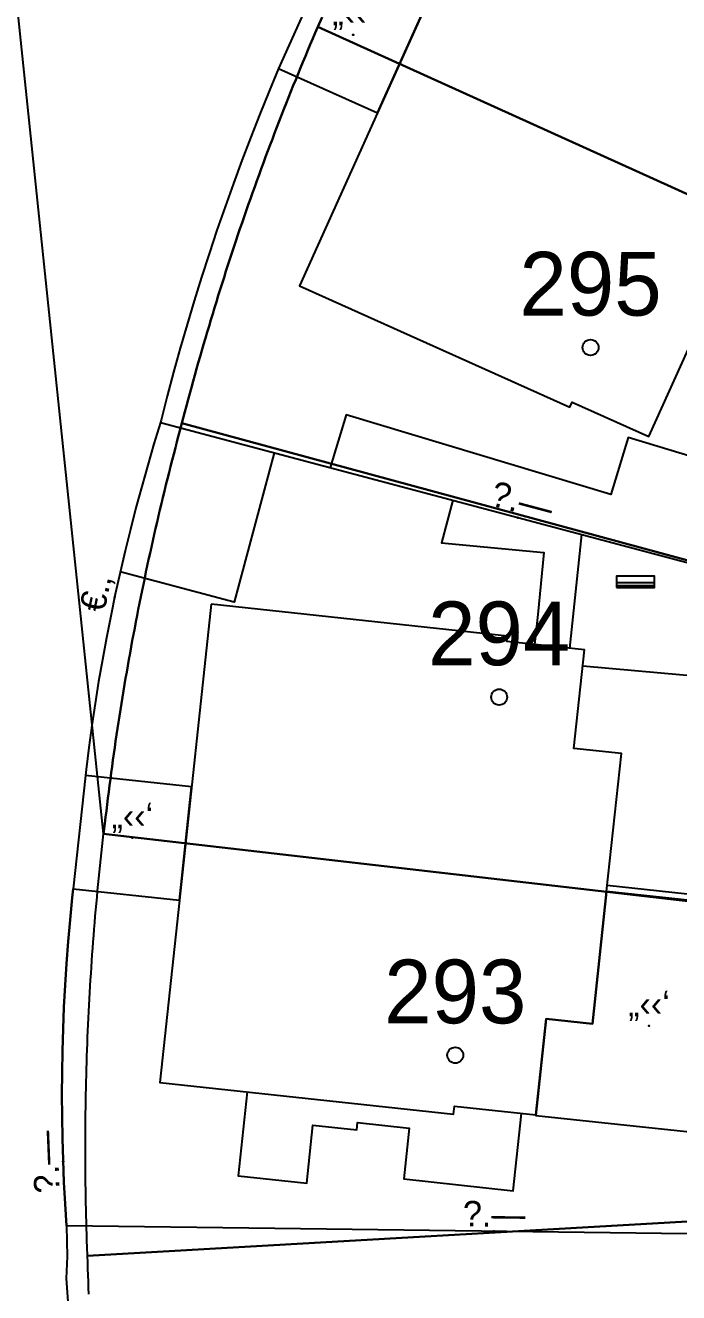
# Model space of a CAD drawing. Header units: metres. Extents: x 218299 to 220222, y 572714 to 574340.
# Drawn here: x 218784.77 to 218805.27, y 573185.44 to 573225.23 of the extents above; entities that cross this region are included whole.
import ezdxf
from ezdxf.enums import TextEntityAlignment as Align

# ---------------------------------------------------------------- set-up
doc = ezdxf.new("R2010")
doc.units = ezdxf.units.M
doc.header["$MEASUREMENT"] = 0
for name, color, linetype in [('1601', 44, 'LANDBORDER'), ('1602', 44, 'Continuous'), ('1603', 44, 'Continuous'), ('A_POINTS', 2, 'Continuous'), ('M2200', 253, 'Continuous'), ('M2207', 253, 'Continuous'), ('M2407', 253, 'Continuous'), ('M2602', 253, 'Continuous'), ('M2605', 253, 'Continuous'), ('M2802', 253, 'Continuous'), ('M5202', 253, 'Continuous')]:
    doc.layers.add(name, color=color, linetype=linetype)
doc.styles.add('HEBTXT', font='HEBTXT')
doc.styles.add('MAVAT_HEBTXT', font='HEBTXT')
doc.linetypes.add('LANDBORDER', pattern='A,6.25,[208,elecad.shx,S=0.02,R=0,X=-0.6,Y=0],12.5,[208,elecad.shx,S=0.02,R=180,X=0.6,Y=0],6.25', length=25)

# ---------------------------------------------------------------- blocks, each defined once
blk = doc.blocks.new('1603')
at = {"layer": 'A_POINTS'}
blk.add_circle((0, 0), 0.25, dxfattribs=at)
at = {"color": 0, "style": 'HEBTXT'}
blk.add_attdef('PARCEL_NUM', text='', height=2, dxfattribs=at).set_placement((0, 1), align=Align.CENTER)
at = {"color": 0, "style": 'HEBTXT', "flags": 1}
blk.add_attdef('LOT_NUM', text='', height=2, dxfattribs=at).set_placement((0, -2.5), align=Align.CENTER)
blk = doc.blocks.new('M2602')
blk.add_circle((0, 0), 0.025)
at = {"style": 'MAVAT_HEBTXT'}
blk.add_attdef('NAME', text='', height=0.8, dxfattribs=at).set_placement((0, 1.592), align=Align.MIDDLE)
blk = doc.blocks.new('M2605')
blk.add_circle((0, 0), 0.025)
at = {"style": 'MAVAT_HEBTXT'}
blk.add_attdef('NAME', text='', height=0.8, dxfattribs=at).set_placement((0, 1.592), align=Align.MIDDLE)
blk = doc.blocks.new('M2207')
blk.add_circle((0, 0), 0.025)
at = {"style": 'MAVAT_HEBTXT'}
blk.add_attdef('NAME', text='', height=0.8, dxfattribs=at).set_placement((0, 1.592), align=Align.MIDDLE)
blk = doc.blocks.new('M5202')
blk.add_lwpolyline([(-2, -0.53), (2, -0.53), (2, 0.67), (-2, 0.67)], close=True)
for points in [[(-2, 0), (2, 0)], [(-2, -0.33), (2, -0.33)]]:
    blk.add_lwpolyline(points)
at = {"style": 'MAVAT_HEBTXT', "flags": 1}
for tag, p in [('MARK', (0, 1.92)), ('HEIGHT', (0, -1.78)), ('NAME', (0, -4.35))]:
    blk.add_attdef(tag, text='', height=0.8, dxfattribs=at).set_placement(p, align=Align.MIDDLE)
blk = doc.blocks.new('111')
at = {"layer": 'M2200'}
for points in [[(218799.668, 573231.032, 568.183), (218795.815, 573222.475, 568.183), (218793.374, 573217.053, 568.183), (218801.851, 573213.237, 568.108), (218801.923, 573213.399, 568.108), (218804.331, 573212.315, 564.808), (218805.574, 573215.075, 566.608), (218809.992, 573213.086, 564.958), (218811.781, 573217.058, 564.958), (218808.679, 573218.455, 566.758), (218810.482, 573222.46, 566.833), (218809.055, 573223.102, 566.833), (218810.276, 573225.889, 565.033), (218808.91, 573226.446, 566.919), (218807.994, 573226.819, 568.183), (218808.141, 573227.166, 568.183)], [(218790.595, 573207.051, 567.508), (218789.6, 573197.762, 567.416), (218788.986, 573192.038, 567.358), (218798.205, 573191.05, 567.433), (218798.231, 573191.295, 567.433), (218800.783, 573191.022, 564.058), (218801.106, 573194.035, 565.933), (218801.106, 573194.035, 565.933), (218802.561, 573193.88, 565.933), (218802.561, 573193.88, 565.933), (218803.006, 573198.032, 566.007), (218803.47, 573202.364, 566.083), (218801.982, 573202.523, 566.083), (218802.314, 573205.619, 564.208), (218799.878, 573205.88, 567.358), (218799.896, 573206.054, 567.358)]]:
    blk.add_polyline3d(points, close=True, dxfattribs=at)
at = {"layer": 'M2207'}
for points in [[(218795.815, 573222.475, 564.808), (218797.397, 573225.989, 564.808), (218794.294, 573227.385, 564.808), (218792.712, 573223.872, 564.808), (218795.815, 573222.475, 564.808)], [(218789.6, 573197.762, 563.758), (218789.981, 573201.323, 563.758), (218786.648, 573201.68, 563.758), (218786.266, 573198.12, 563.758), (218789.6, 573197.762, 563.758)], [(218803.006, 573198.032, 564.358), (218802.561, 573193.88, 564.358), (218801.106, 573194.035, 564.358), (218800.782, 573191.01, 564.208), (218806.403, 573190.408, 564.208), (218807.046, 573191.402, 564.283), (218807.176, 573192.357, 564.283), (218806.654, 573196.766, 564.358), (218806.135, 573196.822, 564.358), (218806.228, 573197.687, 564.358)]]:
    blk.add_polyline3d(points, close=True, dxfattribs=at)
at = {"layer": 'M2407'}
for points in [[(218808.878, 573210.722, 562.44), (218803.679, 573212.291, 562.59), (218803.138, 573210.498, 562.59), (218794.836, 573213.004, 562.59), (218794.335, 573211.341, 562.515)], [(218792.57, 573211.811, 561.663), (218791.32, 573207.114, 561.535), (218787.743, 573208.067, 561.33)], [(218798.184, 573210.316, 561.835), (218797.828, 573208.978, 561.835), (218801.042, 573208.683, 561.835), (218800.844, 573206.734, 561.835)], [(218801.851, 573205.668, 561.835), (218802.234, 573209.238, 561.835)], [(218807.041, 573204.681, 561.685), (218802.26, 573205.115, 561.83)], [(218791.724, 573191.745, 561.791), (218791.442, 573189.116, 561.791), (218793.597, 573188.885, 561.791), (218793.792, 573190.698, 561.791), (218795.168, 573190.551, 561.791), (218795.193, 573190.784, 561.791), (218796.816, 573190.61, 561.791), (218796.645, 573189.014, 561.791), (218800.08, 573188.646, 561.791), (218800.34, 573191.069, 561.791)]]:
    blk.add_polyline3d(points, dxfattribs=at)
at = {"layer": 'M2602'}
for points in [[(218789.006, 573212.76, 561.33), (218788.802, 573212.093, 561.33), (218788.605, 573211.424, 561.33), (218788.416, 573210.753, 561.33), (218788.235, 573210.079, 561.33), (218788.062, 573209.404, 561.33), (218787.896, 573208.726, 561.33), (218787.738, 573208.047, 561.33), (218787.588, 573207.366, 561.33), (218787.445, 573206.683, 561.33), (218787.311, 573205.999, 561.33), (218787.184, 573205.313, 561.33), (218787.066, 573204.626, 561.33), (218786.955, 573203.937, 561.33), (218786.852, 573203.247, 561.33), (218786.757, 573202.556, 561.33), (218786.669, 573201.864, 561.33), (218786.648, 573201.68, 561.33)], [(218800.844, 573206.734, 564.085), (218800.748, 573205.786, 564.085)], [(218803.027, 573198.231, 563.805), (218809.596, 573197.526, 563.73)]]:
    blk.add_polyline3d(points, dxfattribs=at)
at = {"layer": 'M2605'}
for points in [[(218792.712, 573223.872, 562.515), (218792.414, 573223.155, 562.515), (218792.123, 573222.435, 562.515), (218791.839, 573221.713, 562.515), (218791.563, 573220.987, 562.515), (218791.294, 573220.258, 562.515), (218791.033, 573219.527, 562.515), (218790.78, 573218.793, 562.515), (218790.534, 573218.057, 562.515), (218790.295, 573217.318, 562.515), (218790.064, 573216.577, 562.515), (218789.841, 573215.833, 562.515), (218789.626, 573215.087, 562.515), (218789.418, 573214.339, 562.515), (218789.218, 573213.589, 562.515), (218789.025, 573212.837, 562.515), (218789.006, 573212.76, 562.515), (218807.97, 573207.711, 562.515)], [(218792.6, 573187.46, 561.78), (218786.058, 573187.543, 561.78), (218786.014, 573188.229, 561.78), (218785.978, 573188.915, 561.78), (218785.949, 573189.601, 561.78), (218785.929, 573190.288, 561.78), (218785.917, 573190.975, 561.78), (218785.913, 573191.662, 561.78), (218785.917, 573192.349, 561.78), (218785.929, 573193.036, 561.78), (218785.949, 573193.723, 561.78), (218785.976, 573194.409, 561.78), (218786.012, 573195.095, 561.78), (218786.056, 573195.781, 561.78), (218786.108, 573196.466, 561.78), (218786.168, 573197.15, 561.78), (218786.235, 573197.834, 561.78), (218786.266, 573198.12, 561.78)], [(218786.058, 573187.543, 561.383), (218786.079, 573186.581, 561.383), (218786.044, 573185.887, 561.312), (218786.094, 573185.17, 561.269), (218786.152, 573184.453, 561.222), (218786.217, 573183.737, 561.172), (218786.289, 573183.021, 561.117), (218786.368, 573182.307, 561.06), (218786.409, 573181.959, 561.03), (218787.602, 573175.32, 561.03)], [(218806.347, 573187.285, 561.78), (218792.6, 573187.46, 561.78)]]:
    blk.add_polyline3d(points, dxfattribs=at)
at = {"layer": 'M2802'}
blk.add_polyline3d([(218794.294, 573227.385, 560.955), (218792.712, 573223.872, 560.805), (218792.414, 573223.155, 560.805), (218792.123, 573222.435, 560.655), (218791.839, 573221.713, 560.655), (218791.563, 573220.987, 560.655), (218791.294, 573220.258, 560.655), (218791.033, 573219.527, 560.655), (218790.78, 573218.793, 560.655), (218790.534, 573218.057, 560.655), (218790.295, 573217.318, 560.655), (218790.064, 573216.577, 560.655), (218789.841, 573215.833, 560.655), (218789.626, 573215.087, 560.655), (218789.418, 573214.339, 560.655), (218789.218, 573213.589, 560.655), (218789.025, 573212.837, 560.73), (218789.006, 573212.76, 560.73), (218788.802, 573212.093, 560.73), (218788.605, 573211.424, 560.73), (218788.416, 573210.753, 560.43), (218788.235, 573210.079, 560.43), (218788.062, 573209.404, 560.43), (218787.896, 573208.726, 560.43), (218787.738, 573208.047, 560.43), (218787.588, 573207.366, 560.43), (218787.445, 573206.683, 560.43), (218787.311, 573205.999, 560.43), (218787.184, 573205.313, 560.43), (218787.066, 573204.626, 560.43), (218786.955, 573203.937, 560.43), (218786.852, 573203.247, 560.43), (218786.757, 573202.556, 560.43), (218786.669, 573201.864, 560.43), (218786.648, 573201.68, 560.43), (218786.266, 573198.12, 560.43), (218786.235, 573197.834, 560.43), (218786.168, 573197.15, 560.43), (218786.108, 573196.466, 560.43), (218786.056, 573195.781, 560.43), (218786.012, 573195.095, 560.43), (218785.976, 573194.409, 560.43), (218785.949, 573193.723, 560.43), (218785.929, 573193.036, 560.43), (218785.917, 573192.349, 560.43), (218785.913, 573191.662, 560.43), (218785.917, 573190.975, 560.43), (218785.929, 573190.288, 560.43), (218785.949, 573189.601, 560.43), (218785.978, 573188.915, 560.43), (218786.014, 573188.229, 560.43), (218786.058, 573187.543, 560.43), (218786.058, 573187.543, 560.505), (218786.079, 573186.581, 560.505), (218786.044, 573185.887, 560.505), (218786.094, 573185.17, 560.505)], dxfattribs=at)
at = {"layer": 'M2207'}
ref = blk.add_blockref('M2207', (218795.055, 573224.93), dxfattribs=dict(at, xscale=0.5, yscale=0.5, zscale=0.5))
ref.add_attrib('NAME', '„‹‹‘', dxfattribs={"layer": '0', "height": 0.8, "style": 'MAVAT_HEBTXT'}).set_placement((218795.055, 573225.555), align=Align.MIDDLE)
ref = blk.add_blockref('M2207', (218788.124, 573199.721), dxfattribs=dict(at, xscale=0.5, yscale=0.5, zscale=0.5))
ref.add_attrib('NAME', '„‹‹‘', dxfattribs={"layer": '0', "height": 0.8, "style": 'MAVAT_HEBTXT'}).set_placement((218788.124, 573200.346), align=Align.MIDDLE)
ref = blk.add_blockref('M2207', (218804.338, 573193.822), dxfattribs=dict(at, xscale=0.5, yscale=0.5, zscale=0.5))
ref.add_attrib('NAME', '„‹‹‘', dxfattribs={"layer": '0', "height": 0.8, "style": 'MAVAT_HEBTXT'}).set_placement((218804.338, 573194.447), align=Align.MIDDLE)
at = {"layer": 'M2602'}
ref = blk.add_blockref('M2602', (218787.569, 573207.275), dxfattribs=dict(at, xscale=0.5, yscale=0.5, zscale=0.5))
ref.add_attrib('NAME', '€.‚', dxfattribs={"layer": '0', "height": 0.8, "rotation": 78.2231, "style": 'MAVAT_HEBTXT'}).set_placement((218787.03, 573207.387), align=Align.MIDDLE)
at = {"layer": 'M2605'}
ref = blk.add_blockref('M2605', (218800.225, 573209.773), dxfattribs=dict(at, xscale=0.5, yscale=0.5, zscale=0.5))
ref.add_attrib('NAME', '\x9a.—', dxfattribs={"layer": '0', "height": 0.8, "rotation": 345.0922, "style": 'MAVAT_HEBTXT'}).set_placement((218800.366, 573210.305), align=Align.MIDDLE)
ref = blk.add_blockref('M2605', (218785.951, 573189.565), dxfattribs=dict(at, xscale=0.5, yscale=0.5, zscale=0.5))
ref.add_attrib('NAME', '\x9a.—', dxfattribs={"layer": '0', "height": 0.8, "rotation": 92.3478, "style": 'MAVAT_HEBTXT'}).set_placement((218785.401, 573189.543), align=Align.MIDDLE)
ref = blk.add_blockref('M2605', (218799.473, 573187.372), dxfattribs=dict(at, xscale=0.5, yscale=0.5, zscale=0.5))
ref.add_attrib('NAME', '\x9a.—', dxfattribs={"layer": '0', "height": 0.8, "rotation": 359.2707, "style": 'MAVAT_HEBTXT'}).set_placement((218799.48, 573187.922), align=Align.MIDDLE)
at = {"layer": 'M5202', "xscale": 0.3, "yscale": 0.3, "zscale": 0.3}
blk.add_blockref('M5202', (218803.914, 573207.739, 561.93), dxfattribs=at)

msp = doc.modelspace()

# ---------------------------------------------------------------- linework, layer by layer
at = {"layer": '1601'}
msp.add_lwpolyline([(218786.7604, 573185.3968), (218786.7518, 573185.5966), (218786.7437, 573185.7965), (218786.7361, 573185.9963), (218786.7289, 573186.1962), (218786.7222, 573186.3961), (218786.716, 573186.596), (218786.7056, 573186.868), (218786.6985, 573187.0679), (218786.6919, 573187.2677), (218786.6857, 573187.4676), (218786.6801, 573187.6676), (218786.6749, 573187.8675), (218786.6701, 573188.0674), (218786.6659, 573188.2674), (218786.6621, 573188.4674), (218786.6587, 573188.6673), (218786.6559, 573188.8673), (218786.6535, 573189.0673), (218786.6516, 573189.2673), (218786.6502, 573189.4673), (218786.6492, 573189.6673), (218786.6487, 573189.8673), (218786.6487, 573190.0673), (218786.6491, 573190.2673), (218786.65, 573190.4673), (218786.6514, 573190.6673), (218786.6532, 573190.8673), (218786.6556, 573191.0673), (218786.6584, 573191.2672), (218786.6616, 573191.4672), (218786.6654, 573191.6672), (218786.6696, 573191.8671), (218786.6742, 573192.0671), (218786.6794, 573192.267), (218786.685, 573192.4669), (218786.6911, 573192.6668), (218786.6976, 573192.8667), (218786.7047, 573193.0666), (218786.7122, 573193.2665), (218786.7201, 573193.4663), (218786.7286, 573193.6661), (218786.7375, 573193.8659), (218786.7469, 573194.0657), (218786.7567, 573194.2655), (218786.767, 573194.4652), (218786.7778, 573194.6649), (218786.7891, 573194.8646), (218786.8008, 573195.0642), (218786.813, 573195.2639), (218786.8257, 573195.4635), (218786.8388, 573195.663), (218786.8524, 573195.8626), (218786.8665, 573196.0621), (218786.881, 573196.2615), (218786.896, 573196.461), (218786.9115, 573196.6604), (218786.9275, 573196.8597), (218786.9439, 573197.0591), (218786.9608, 573197.2584), (218786.9781, 573197.4576), (218786.996, 573197.6568), (218787.0143, 573197.856), (218787.033, 573198.0551), (218787.0523, 573198.2542), (218787.072, 573198.4532), (218787.0921, 573198.6522), (218787.1128, 573198.8511), (218787.1339, 573199.05), (218787.1555, 573199.2488), (218787.1775, 573199.4476), (218787.2, 573199.6463), (218787.223, 573199.845), (218783.4629, 573235.8151)], dxfattribs=at)
at = {"layer": '1602'}
for points in [[(218794.0761, 573225.48), (218793.945, 573225.178), (218793.8659, 573224.9943), (218793.7873, 573224.8104), (218793.7091, 573224.6263), (218793.6313, 573224.4421), (218793.554, 573224.2576), (218793.4771, 573224.073), (218793.4006, 573223.8882), (218793.3246, 573223.7032), (218793.249, 573223.5181), (218793.1738, 573223.3327), (218793.0991, 573223.1472), (218793.0248, 573222.9615), (218792.9509, 573222.7756), (218792.8775, 573222.5896), (218792.8046, 573222.4034), (218792.732, 573222.217), (218792.6599, 573222.0305), (218792.5883, 573221.8437), (218792.517, 573221.6569), (218792.4462, 573221.4698), (218792.3759, 573221.2826), (218792.306, 573221.0952), (218792.2365, 573220.9076), (218792.1675, 573220.7199), (218792.099, 573220.532), (218792.0308, 573220.344), (218791.9631, 573220.1558), (218791.8959, 573219.9675), (218791.8291, 573219.7789), (218791.7627, 573219.5903), (218791.6968, 573219.4014), (218791.6313, 573219.2125), (218791.5663, 573219.0233), (218791.5017, 573218.834), (218791.4376, 573218.6446), (218791.3739, 573218.455), (218791.3106, 573218.2653), (218791.2478, 573218.0754), (218791.1855, 573217.8854), (218791.1236, 573217.6952), (218791.0621, 573217.5049), (218791.0011, 573217.3144), (218790.9406, 573217.1238), (218790.8805, 573216.933), (218790.8208, 573216.7421), (218790.7616, 573216.5511), (218790.7028, 573216.3599), (218790.6445, 573216.1686), (218790.5866, 573215.9772), (218790.5292, 573215.7856), (218790.4723, 573215.5939), (218790.4158, 573215.402), (218790.3597, 573215.21), (218790.3041, 573215.0179), (218790.2489, 573214.8257), (218790.1942, 573214.6333), (218790.14, 573214.4408), (218790.0862, 573214.2482), (218790.0329, 573214.0554), (218789.98, 573213.8625), (218789.9275, 573213.6695), (218789.8756, 573213.4764), (218789.824, 573213.2832), (218789.773, 573213.0898), (218789.68, 573212.733), (218789.6277, 573212.54), (218789.5759, 573212.3468), (218789.5245, 573212.1535), (218789.4736, 573211.9601), (218789.4232, 573211.7666), (218789.3732, 573211.5729), (218789.3236, 573211.3791), (218789.2745, 573211.1853), (218789.2259, 573210.9913), (218789.1777, 573210.7971), (218789.13, 573210.6029), (218789.0827, 573210.4086), (218789.0359, 573210.2141), (218788.9896, 573210.0196), (218788.9437, 573209.8249), (218788.8982, 573209.6302), (218788.8533, 573209.4353), (218788.8088, 573209.2403), (218788.7647, 573209.0452), (218788.7211, 573208.85), (218788.678, 573208.6547), (218788.6353, 573208.4593), (218788.5931, 573208.2638), (218788.5513, 573208.0682), (218788.51, 573207.8726), (218788.4692, 573207.6768), (218788.4288, 573207.4809), (218788.3889, 573207.2849), (218788.3494, 573207.0888), (218788.3104, 573206.8927), (218788.2719, 573206.6964), (218788.2338, 573206.5001), (218788.1962, 573206.3037), (218788.1591, 573206.1071), (218788.1224, 573205.9105), (218788.0862, 573205.7138), (218788.0504, 573205.5171), (218788.0151, 573205.3202), (218787.9803, 573205.1233), (218787.9459, 573204.9262), (218787.912, 573204.7291), (218787.8786, 573204.5319), (218787.8456, 573204.3347), (218787.8131, 573204.1373), (218787.781, 573203.9399), (218787.7495, 573203.7424), (218787.7183, 573203.5449), (218787.6877, 573203.3472), (218787.6575, 573203.1495), (218787.6278, 573202.9517), (218787.5985, 573202.7539), (218787.5697, 573202.556), (218787.5414, 573202.358), (218787.5135, 573202.1599), (218787.4861, 573201.9618), (218787.4592, 573201.7636), (218787.4328, 573201.5654), (218787.4068, 573201.3671), (218787.3812, 573201.1687), (218787.3562, 573200.9703), (218787.3316, 573200.7718), (218787.3075, 573200.5733), (218787.2838, 573200.3747), (218787.2606, 573200.176), (218787.223, 573199.845), (218783.4629, 573235.8151)], [(218813.274, 573206.332), (218789.68, 573212.733), (218789.773, 573213.0898), (218789.824, 573213.2832), (218789.8756, 573213.4764), (218789.9275, 573213.6695), (218789.98, 573213.8625), (218790.0329, 573214.0554), (218790.0862, 573214.2482), (218790.14, 573214.4408), (218790.1942, 573214.6333), (218790.2489, 573214.8257), (218790.3041, 573215.0179), (218790.3597, 573215.21), (218790.4158, 573215.402), (218790.4723, 573215.5939), (218790.5292, 573215.7856), (218790.5866, 573215.9772), (218790.6445, 573216.1686), (218790.7028, 573216.3599), (218790.7616, 573216.5511), (218790.8208, 573216.7421), (218790.8805, 573216.933), (218790.9406, 573217.1238), (218791.0011, 573217.3144), (218791.0621, 573217.5049), (218791.1236, 573217.6952), (218791.1855, 573217.8854), (218791.2478, 573218.0754), (218791.3106, 573218.2653), (218791.3739, 573218.455), (218791.4376, 573218.6446), (218791.5017, 573218.834), (218791.5663, 573219.0233), (218791.6313, 573219.2125), (218791.6968, 573219.4014), (218791.7627, 573219.5903), (218791.8291, 573219.7789), (218791.8959, 573219.9675), (218791.9631, 573220.1558), (218792.0308, 573220.344), (218792.099, 573220.532), (218792.1675, 573220.7199), (218792.2365, 573220.9076), (218792.306, 573221.0952), (218792.3759, 573221.2826), (218792.4462, 573221.4698), (218792.517, 573221.6569), (218792.5883, 573221.8437), (218792.6599, 573222.0305), (218792.732, 573222.217), (218792.8046, 573222.4034), (218792.8775, 573222.5896), (218792.9509, 573222.7756), (218793.0248, 573222.9615), (218793.0991, 573223.1472), (218793.1738, 573223.3327), (218793.249, 573223.5181), (218793.3246, 573223.7032), (218793.4006, 573223.8882), (218793.4771, 573224.073), (218793.554, 573224.2576), (218793.6313, 573224.4421), (218793.7091, 573224.6263), (218793.7873, 573224.8104), (218793.8659, 573224.9943), (218793.945, 573225.178), (218816.348, 573215.032)], [(218816.348, 573215.032), (218793.945, 573225.178), (218794.0761, 573225.48)], [(218811.547, 573197.042), (218787.223, 573199.845), (218787.2606, 573200.176), (218787.2838, 573200.3747), (218787.3075, 573200.5733), (218787.3316, 573200.7718), (218787.3562, 573200.9703), (218787.3812, 573201.1687), (218787.4068, 573201.3671), (218787.4328, 573201.5654), (218787.4592, 573201.7636), (218787.4861, 573201.9618), (218787.5135, 573202.1599), (218787.5414, 573202.358), (218787.5697, 573202.556), (218787.5985, 573202.7539), (218787.6278, 573202.9517), (218787.6575, 573203.1495), (218787.6877, 573203.3472), (218787.7183, 573203.5449), (218787.7495, 573203.7424), (218787.781, 573203.9399), (218787.8131, 573204.1373), (218787.8456, 573204.3347), (218787.8786, 573204.5319), (218787.912, 573204.7291), (218787.9459, 573204.9262), (218787.9803, 573205.1233), (218788.0151, 573205.3202), (218788.0504, 573205.5171), (218788.0862, 573205.7138), (218788.1224, 573205.9105), (218788.1591, 573206.1071), (218788.1962, 573206.3037), (218788.2338, 573206.5001), (218788.2719, 573206.6964), (218788.3104, 573206.8927), (218788.3494, 573207.0888), (218788.3889, 573207.2849), (218788.4288, 573207.4809), (218788.4692, 573207.6768), (218788.51, 573207.8726), (218788.5513, 573208.0682), (218788.5931, 573208.2638), (218788.6353, 573208.4593), (218788.678, 573208.6547), (218788.7211, 573208.85), (218788.7647, 573209.0452), (218788.8088, 573209.2403), (218788.8533, 573209.4353), (218788.8982, 573209.6302), (218788.9437, 573209.8249), (218788.9896, 573210.0196), (218789.0359, 573210.2141), (218789.0827, 573210.4086), (218789.13, 573210.6029), (218789.1777, 573210.7971), (218789.2259, 573210.9913), (218789.2745, 573211.1853), (218789.3236, 573211.3791), (218789.3732, 573211.5729), (218789.4232, 573211.7666), (218789.4736, 573211.9601), (218789.5245, 573212.1535), (218789.5759, 573212.3468), (218789.6277, 573212.54), (218789.68, 573212.733), (218813.274, 573206.332)], [(218811.203, 573188.005), (218786.716, 573186.596), (218786.7056, 573186.868), (218786.6985, 573187.0679), (218786.6919, 573187.2677), (218786.6857, 573187.4676), (218786.6801, 573187.6676), (218786.6749, 573187.8675), (218786.6701, 573188.0674), (218786.6659, 573188.2674), (218786.6621, 573188.4674), (218786.6587, 573188.6673), (218786.6559, 573188.8673), (218786.6535, 573189.0673), (218786.6516, 573189.2673), (218786.6502, 573189.4673), (218786.6492, 573189.6673), (218786.6487, 573189.8673), (218786.6487, 573190.0673), (218786.6491, 573190.2673), (218786.65, 573190.4673), (218786.6514, 573190.6673), (218786.6532, 573190.8673), (218786.6556, 573191.0673), (218786.6584, 573191.2672), (218786.6616, 573191.4672), (218786.6654, 573191.6672), (218786.6696, 573191.8671), (218786.6742, 573192.0671), (218786.6794, 573192.267), (218786.685, 573192.4669), (218786.6911, 573192.6668), (218786.6976, 573192.8667), (218786.7047, 573193.0666), (218786.7122, 573193.2665), (218786.7201, 573193.4663), (218786.7286, 573193.6661), (218786.7375, 573193.8659), (218786.7469, 573194.0657), (218786.7567, 573194.2655), (218786.767, 573194.4652), (218786.7778, 573194.6649), (218786.7891, 573194.8646), (218786.8008, 573195.0642), (218786.813, 573195.2639), (218786.8257, 573195.4635), (218786.8388, 573195.663), (218786.8524, 573195.8626), (218786.8665, 573196.0621), (218786.881, 573196.2615), (218786.896, 573196.461), (218786.9115, 573196.6604), (218786.9275, 573196.8597), (218786.9439, 573197.0591), (218786.9608, 573197.2584), (218786.9781, 573197.4576), (218786.996, 573197.6568), (218787.0143, 573197.856), (218787.033, 573198.0551), (218787.0523, 573198.2542), (218787.072, 573198.4532), (218787.0921, 573198.6522), (218787.1128, 573198.8511), (218787.1339, 573199.05), (218787.1555, 573199.2488), (218787.1775, 573199.4476), (218787.2, 573199.6463), (218787.223, 573199.845), (218811.547, 573197.042)], [(218786.7604, 573185.3968), (218786.7518, 573185.5966), (218786.7437, 573185.7965), (218786.7361, 573185.9963), (218786.7289, 573186.1962), (218786.7222, 573186.3961), (218786.716, 573186.596), (218811.203, 573188.005), (218811.2095, 573187.8051), (218811.2167, 573187.6052), (218811.2246, 573187.4054), (218811.2332, 573187.2056), (218811.2424, 573187.0058), (218811.2522, 573186.806), (218811.2628, 573186.6063), (218811.274, 573186.4066), (218811.2858, 573186.207), (218811.2984, 573186.0074), (218811.3116, 573185.8078), (218811.3254, 573185.6083), (218811.34, 573185.4088)]]:
    msp.add_lwpolyline(points, dxfattribs=at)

# ---------------------------------------------------------------- block references
msp.add_blockref('111', (0, 0))
at = {"layer": '1603'}
for p, values in [((218802.5034, 573215.1137), {'PARCEL_NUM': '295'}), ((218799.6361, 573204.1387), {'PARCEL_NUM': '294'}), ((218798.2584, 573192.898), {'PARCEL_NUM': '293'})]:
    msp.add_blockref('1603', p, dxfattribs=at).add_auto_attribs(values)

doc.saveas('drawing.dxf')
